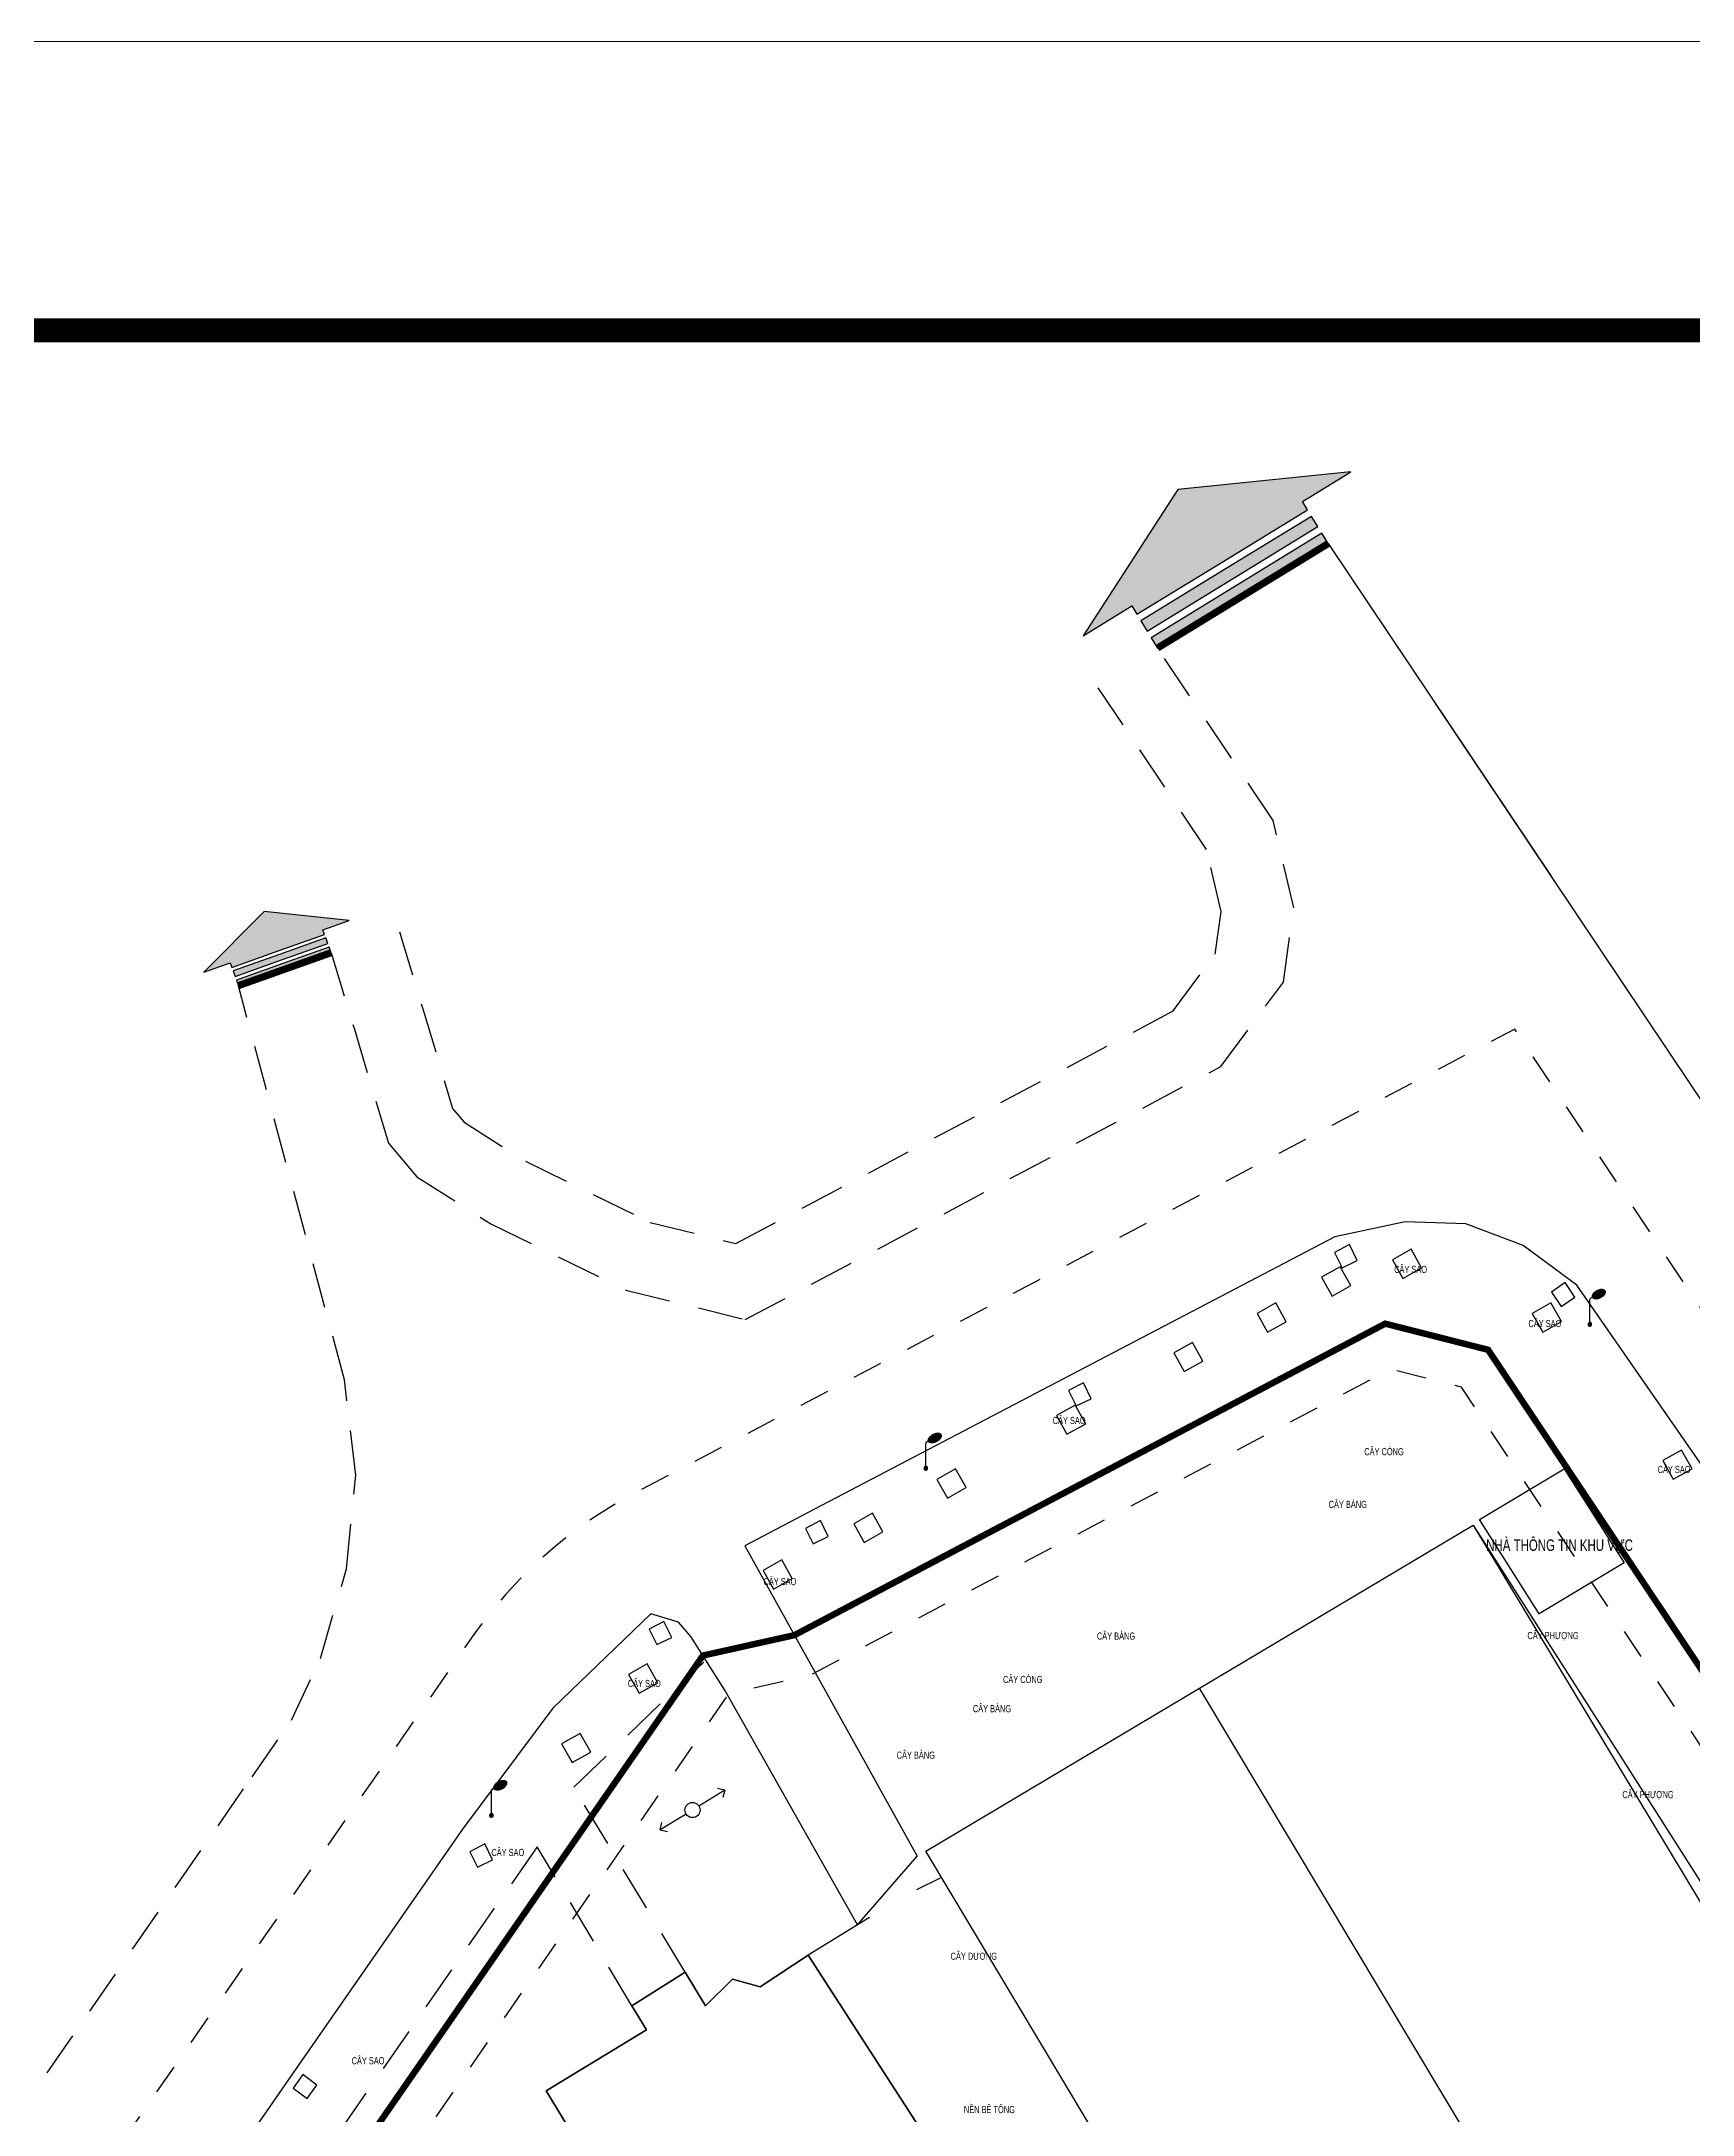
# Model space of a CAD drawing. Header units: millimetres. Extents: x 100 to 288, y -65 to 177.
# Drawn here: x 136.53 to 142.03, y 169.94 to 176.85 of the extents above; entities that cross this region are included whole.
import ezdxf

# ---------------------------------------------------------------- set-up
doc = ezdxf.new("R2010")
doc.units = ezdxf.units.MM
doc.header["$LTSCALE"] = 0.3
doc.header["$MEASUREMENT"] = 0
for name, pattern in [('DASHDOTX2', [2, 1, -0.5, 0, -0.5]), ('DASHED2', [0.375, 0.25, -0.125]), ('HIDDEN', [0.375, 0.25, -0.125])]:
    doc.linetypes.add(name, pattern=pattern)
doc.layers.get('0').update_dxf_attribs({"linetype": 'CONTINUOUS', "lineweight": 13})
doc.layers.get('DEFPOINTS').update_dxf_attribs({"linetype": 'CONTINUOUS', "lineweight": 13})
for name, color, linetype in [('HATCH1', 8, 'CONTINUOUS'), ('KT', 8, 'CONTINUOUS'), ('Ky hieu', 7, 'CONTINUOUS'), ('LAYER 1', 1, 'CONTINUOUS'), ('LAYER7', 7, 'CONTINUOUS'), ('THAY', 4, 'CONTINUOUS')]:
    doc.layers.add(name, color=color, linetype=linetype)
doc.styles.add('DIM', font='VAVON.TTF')
doc.linetypes.add('FENCELINE2', pattern='A,0.25,-0.1,[132,ltypeshp.shx,S=0.1,R=0,X=-0.1,Y=0],-0.1,1', length=1.45)

# ---------------------------------------------------------------- blocks, each defined once
blk = doc.blocks.new('Cot den')
at = {"layer": 'Ky hieu', "color": 5, "linetype": 'Continuous'}
for p, q in [((474185.96, 1112245.03), (474185.99, 1112245.09)), ((474185.96, 1112242.67), (474185.96, 1112245.03)), ((474185.99, 1112245.09), (474186.05, 1112245.17)), ((474186.05, 1112245.17), (474186.13, 1112245.23)), ((474186.13, 1112245.23), (474186.19, 1112245.25))]:
    blk.add_line(p, q, dxfattribs=at)
mesh = blk.add_polyface(dxfattribs=at)
corners = [(474186.29, 1112245.16), (474186.24, 1112245.2), (474186.32, 1112245.15), (474186.22, 1112245.22), (474186.39, 1112245.12), (474186.2, 1112245.25), (474186.43, 1112245.12), (474186.19, 1112245.29), (474186.49, 1112245.1), (474186.18, 1112245.32), (474186.53, 1112245.11), (474186.19, 1112245.36), (474186.6, 1112245.11), (474186.19, 1112245.39), (474186.63, 1112245.11), (474186.2, 1112245.43), (474186.71, 1112245.12), (474186.22, 1112245.48), (474186.77, 1112245.14), (474186.25, 1112245.53), (474186.84, 1112245.16), (474186.27, 1112245.57), (474186.9, 1112245.18), (474186.31, 1112245.62), (474186.97, 1112245.21), (474186.34, 1112245.65), (474187.02, 1112245.24), (474186.4, 1112245.7), (474187.09, 1112245.27), (474186.43, 1112245.73), (474187.12, 1112245.3), (474186.5, 1112245.78), (474187.2, 1112245.35), (474186.54, 1112245.8), (474187.23, 1112245.38), (474186.61, 1112245.84), (474187.28, 1112245.42), (474186.66, 1112245.87), (474187.31, 1112245.46), (474186.73, 1112245.9), (474187.35, 1112245.51), (474186.79, 1112245.92), (474187.38, 1112245.55), (474186.85, 1112245.94), (474187.4, 1112245.6), (474186.92, 1112245.96), (474187.42, 1112245.64), (474186.99, 1112245.97), (474187.44, 1112245.69), (474187.03, 1112245.97), (474187.44, 1112245.72), (474187.1, 1112245.97), (474187.44, 1112245.76), (474187.13, 1112245.97), (474187.43, 1112245.79), (474187.42, 1112245.82), (474187.2, 1112245.96), (474187.42, 1112245.82), (474187.4, 1112245.85), (474187.24, 1112245.96), (474187.38, 1112245.88), (474187.3, 1112245.93), (474187.33, 1112245.92)]
mesh.append_faces([[corners[k] for k in face] for face in [(0, 0, 2, 1), (1, 2, 4, 3), (3, 4, 6, 5), (5, 6, 8, 7), (7, 8, 10, 9), (9, 10, 12, 11), (11, 12, 14, 13), (13, 14, 16, 15), (15, 16, 18, 17), (17, 18, 20, 19), (19, 20, 22, 21), (21, 22, 24, 23), (23, 24, 26, 25), (25, 26, 28, 27), (27, 28, 30, 29), (29, 30, 32, 31), (31, 32, 34, 33), (33, 34, 36, 35), (35, 36, 38, 37), (37, 38, 40, 39), (39, 40, 42, 41), (41, 42, 44, 43), (43, 44, 46, 45), (45, 46, 48, 47), (47, 48, 50, 49), (49, 50, 52, 51), (51, 52, 54, 53), (53, 54, 57, 56), (56, 55, 58, 59), (59, 58, 60, 61), (61, 60, 62, 62)]], dxfattribs={"vtx0": -1, "vtx2": -1, "color": 5})
mesh = blk.add_polyface(dxfattribs=at)
corners = [(474185.87, 1112242.53), (474185.86, 1112242.54), (474185.9, 1112242.51), (474185.85, 1112242.55), (474185.91, 1112242.51), (474185.83, 1112242.57), (474185.93, 1112242.5), (474185.82, 1112242.58), (474185.94, 1112242.5), (474185.82, 1112242.59), (474185.96, 1112242.5), (474185.81, 1112242.61), (474185.98, 1112242.5), (474185.8, 1112242.62), (474186, 1112242.5), (474185.8, 1112242.64), (474186.01, 1112242.51), (474185.8, 1112242.66), (474186.03, 1112242.51), (474185.8, 1112242.67), (474186.04, 1112242.52), (474185.8, 1112242.67), (474186.06, 1112242.53), (474185.8, 1112242.69), (474186.06, 1112242.54), (474185.8, 1112242.7), (474186.08, 1112242.55), (474185.81, 1112242.72), (474186.09, 1112242.56), (474185.81, 1112242.73), (474186.11, 1112242.58), (474185.82, 1112242.75), (474186.11, 1112242.58), (474185.82, 1112242.76), (474186.12, 1112242.61), (474185.84, 1112242.78), (474186.12, 1112242.62), (474185.85, 1112242.79), (474186.13, 1112242.64), (474185.86, 1112242.8), (474186.13, 1112242.65), (474185.87, 1112242.81), (474186.13, 1112242.67), (474185.89, 1112242.82), (474186.13, 1112242.68), (474185.9, 1112242.83), (474186.13, 1112242.7), (474185.92, 1112242.83), (474186.13, 1112242.72), (474185.93, 1112242.84), (474186.12, 1112242.73), (474185.95, 1112242.84), (474186.11, 1112242.75), (474185.96, 1112242.84), (474186.11, 1112242.76), (474185.99, 1112242.84), (474186.1, 1112242.77), (474186, 1112242.84), (474186.08, 1112242.79), (474186.02, 1112242.83), (474186.07, 1112242.8), (474186.03, 1112242.83), (474186.06, 1112242.81)]
mesh.append_faces([[corners[k] for k in face] for face in [(0, 0, 2, 1), (1, 2, 4, 3), (3, 4, 6, 5), (5, 6, 8, 7), (7, 8, 10, 9), (9, 10, 12, 11), (11, 12, 14, 13), (13, 14, 16, 15), (15, 16, 18, 17), (17, 18, 20, 19), (21, 20, 22, 23), (23, 22, 24, 25), (25, 24, 26, 27), (27, 26, 28, 29), (29, 28, 30, 31), (31, 30, 32, 33), (33, 32, 34, 35), (35, 34, 36, 37), (37, 36, 38, 39), (39, 38, 40, 41), (41, 40, 42, 43), (43, 42, 44, 45), (45, 44, 46, 47), (47, 46, 48, 49), (49, 48, 50, 51), (51, 50, 52, 53), (53, 52, 54, 55), (55, 54, 56, 57), (57, 56, 58, 59), (59, 58, 60, 61), (61, 60, 62, 62)]], dxfattribs={"vtx0": -1, "vtx2": -1, "color": 5})
blk = doc.blocks.new('CDHT')
at = {"layer": 'Ky hieu', "color": 5, "ltscale": 0.001}
for p, q in [((474181.87, 1112250.57), (474182.5, 1112251.2)), ((474190.87, 1112250.57), (474190.23, 1112251.2)), ((474181.87, 1112250.57), (474185.47, 1112250.57)), ((474181.87, 1112250.57), (474182.5, 1112249.93)), ((474187.27, 1112250.57), (474190.87, 1112250.57)), ((474190.87, 1112250.57), (474190.23, 1112249.93))]:
    blk.add_line(p, q, dxfattribs=at)
blk.add_circle((474186.37, 1112250.57), 0.9, dxfattribs=at)
blk = doc.blocks.new('MUITEN')
h = blk.add_hatch(color=256)
h.paths.add_polyline_path([(0, 8.71), (-10.98, 3.45), (-7, 3.45), (-7, 2.77), (0, 2.77), (7, 2.77), (7, 3.45), (10.98, 3.45)])
h.paths.add_polyline_path([(0, 2.23), (-7, 2.23), (-7, 1.39), (0, 1.39), (7, 1.39), (7, 2.23)])
h.paths.add_polyline_path([(0, 0), (7, 0), (7, 0.85), (0, 0.85), (-7, 0.85), (-7, 0)])
blk.add_line((-7, 0), (7, 0))
for points in [[(0, 8.71), (-10.98, 3.45), (-7, 3.45), (-7, 2.77), (0, 2.77), (7, 2.77), (7, 3.45), (10.98, 3.45)], [(0, 8.71), (-10.98, 3.45), (-7, 3.45), (-7, 2.77), (0, 2.77), (7, 2.77), (7, 3.45), (10.98, 3.45)], [(7, 2.23), (0, 2.23), (-7, 2.23), (-7, 1.39), (0, 1.39), (7, 1.39)], [(7, 2.23), (0, 2.23), (-7, 2.23), (-7, 1.39), (0, 1.39), (7, 1.39)], [(7, 0.85), (0, 0.85), (-7, 0.85), (-7, 0), (0, 0), (7, 0)], [(7, 0.85), (0, 0.85), (-7, 0.85), (-7, 0), (0, 0), (7, 0)]]:
    blk.add_lwpolyline(points, close=True)

msp = doc.modelspace()

# ---------------------------------------------------------------- linework, layer by layer
at = {"layer": 'DEFPOINTS', "linetype": 'Continuous', "ltscale": 0.08}
msp.add_lwpolyline([(119.74885, 147.14536), (161.74885, 147.14536), (161.74885, 176.84536), (119.74885, 176.84536)], close=True, dxfattribs=at)
at = {"layer": 'HATCH1', "lineweight": 35, "const_width": 0.02381}
for points in [[(140.25035, 174.82465), (140.81883, 175.17269)], [(137.49682, 173.80972), (137.18791, 173.69988)]]:
    msp.add_lwpolyline(points, dxfattribs=at)
at = {"layer": 'HATCH1'}
for points in [[(140.81883, 175.17269), (141.56144, 174.06433)], [(141.17623, 174.63927), (142.18154, 173.1388), (145.32347, 168.43272), (147.08014, 165.8051), (147.26233, 165.54385)], [(143.85829, 169.42258), (143.30856, 170.24718), (142.75977, 171.06912), (142.21894, 171.87883), (141.64771, 172.70209), (141.46814, 172.83404), (141.27716, 172.90681), (141.07555, 172.9132), (140.8409, 172.86355), (139.96011, 172.40234), (139.08418, 171.94342), (138.87534, 171.8336), (139.44969, 170.80057)], [(139.25064, 170.57122), (138.80853, 171.35309), (138.69553, 171.53204), (138.65431, 171.5801), (138.56249, 171.60768), (138.23604, 171.2934), (137.93416, 170.89028), (137.36253, 170.06753), (136.90804, 169.41094)]]:
    msp.add_lwpolyline(points, dxfattribs=at)
at = {"layer": 'HATCH1', "ltscale": 5}
for points in [[(140.81883, 175.17269), (141.56144, 174.06433)], [(141.17623, 174.63927), (142.18154, 173.1388), (145.32347, 168.43272), (147.08014, 165.8051), (147.26233, 165.54385)], [(143.85829, 169.42258), (143.30856, 170.24718), (142.75977, 171.06912), (142.21894, 171.87883), (141.64771, 172.70209), (141.46814, 172.83404), (141.27716, 172.90681), (141.07555, 172.9132), (140.8409, 172.86355), (139.96011, 172.40234), (139.08418, 171.94342), (138.87534, 171.8336), (139.44969, 170.80057)], [(139.04062, 171.53631), (141.00891, 172.57397), (141.35166, 172.48693), (145.62341, 166.08269), (142.68374, 164.44087), (142.68374, 164.44087), (142.68374, 164.44087)], [(139.25064, 170.57122), (138.80853, 171.35309), (138.69553, 171.53204), (138.65431, 171.5801), (138.56249, 171.60768), (138.23604, 171.2934), (137.93416, 170.89028), (137.36253, 170.06753), (136.90804, 169.41094)], [(139.25064, 170.57122), (139.44969, 170.80057)]]:
    msp.add_lwpolyline(points, dxfattribs=at)
at = {"layer": 'HATCH1', "linetype": 'HIDDEN', "ltscale": 2}
for points in [[(137.49682, 173.80972), (137.5744, 173.55462), (137.68759, 173.1749), (137.78239, 173.06305), (138.02848, 172.90707), (138.47852, 172.68591), (138.87695, 172.58789), (140.46166, 173.43086), (140.6697, 173.71198), (140.70406, 173.95882), (140.63556, 174.24971), (140.25035, 174.82465)], [(137.49682, 173.80972), (137.5744, 173.55462), (137.68759, 173.1749), (137.78239, 173.06305), (138.02848, 172.90707), (138.47852, 172.68591), (138.87695, 172.58789), (140.46166, 173.43086), (140.6697, 173.71198), (140.70406, 173.95882), (140.63556, 174.24971), (140.25035, 174.82465)], [(137.72462, 173.879), (137.80239, 173.62326), (137.9015, 173.29077), (137.94053, 173.24471), (138.14506, 173.11507), (138.56041, 172.91096), (138.84547, 172.84083), (140.30231, 173.61578), (140.44224, 173.80487), (140.4621, 173.94757), (140.4137, 174.15308), (140.05255, 174.69212)], [(137.72462, 173.879), (137.80239, 173.62326), (137.9015, 173.29077), (137.94053, 173.24471), (138.14506, 173.11507), (138.56041, 172.91096), (138.84547, 172.84083), (140.30231, 173.61578), (140.44224, 173.80487), (140.4621, 173.94757), (140.4137, 174.15308), (140.05255, 174.69212)], [(128.53571, 166.14788), (129.16091, 164.80108), (129.3289, 164.55717), (129.62919, 164.35832), (129.97938, 164.28545), (130.31025, 164.33889), (131.77366, 165.49718), (135.33603, 168.37482), (135.50551, 168.57236), (135.69733, 168.84515), (137.23335, 171.06462), (137.36542, 171.25258), (137.46111, 171.45876), (137.54817, 171.75714), (137.57883, 172.0689), (137.54127, 172.38695), (137.18791, 173.69988)], [(128.53571, 166.14788), (129.16091, 164.80108), (129.3289, 164.55717), (129.62919, 164.35832), (129.97938, 164.28545), (130.31025, 164.33889), (131.77366, 165.49718), (135.33603, 168.37482), (135.50551, 168.57236), (135.69733, 168.84515), (137.23335, 171.06462), (137.36542, 171.25258), (137.46111, 171.45876), (137.54817, 171.75714), (137.57883, 172.0689), (137.54127, 172.38695), (137.18791, 173.69988)]]:
    msp.add_lwpolyline(points, dxfattribs=at)
at = {"layer": 'HATCH1'}
for points, elevation in [([(140.86514, 172.7603), (140.91507, 172.78426), (140.8894, 172.83752), (140.83957, 172.81143)], -0.0021), ([(141.06776, 172.7249), (141.13, 172.75996), (141.09494, 172.82219), (141.0327, 172.78714)], 0), ([(140.83186, 172.6661), (140.89409, 172.70115), (140.85903, 172.76339), (140.7968, 172.72833)], 0), ([(140.61714, 172.54554), (140.67937, 172.5806), (140.64431, 172.64284), (140.58208, 172.60778)], 0), ([(141.5337, 172.54608), (141.59593, 172.58114), (141.56087, 172.64337), (141.49864, 172.60831)], 0), ([(140.3394, 172.41408), (140.40164, 172.44913), (140.36658, 172.51137), (140.30434, 172.47631)], 0), ([(141.96879, 172.05557), (142.03102, 172.09063), (141.99597, 172.15286), (141.93373, 172.11781)], 0)]:
    msp.add_lwpolyline(points, close=True, dxfattribs=dict(at, elevation=elevation))
for points in [[(141.59493, 172.6316), (141.64108, 172.66221), (141.60831, 172.71143), (141.56255, 172.67871)], [(139.97929, 172.29971), (140.02922, 172.32367), (140.00356, 172.37694), (139.95372, 172.35084)], [(139.94865, 172.20551), (140.01089, 172.24056), (139.97583, 172.3028), (139.9136, 172.26774)], [(139.55037, 171.99291), (139.6126, 172.02797), (139.57755, 172.0902), (139.51531, 172.05514)], [(139.10336, 171.8408), (139.15329, 171.86475), (139.12762, 171.91802), (139.07779, 171.89193)], [(139.2732, 171.84496), (139.33544, 171.88002), (139.30038, 171.94226), (139.23815, 171.9072)], [(138.97118, 171.68983), (139.03342, 171.72488), (138.99836, 171.78712), (138.93613, 171.75206)], [(138.58167, 171.50506), (138.63159, 171.52901), (138.60593, 171.58228), (138.55609, 171.55619)], [(138.52321, 171.34294), (138.58544, 171.378), (138.55038, 171.44023), (138.48815, 171.40517)], [(138.29978, 171.11177), (138.36201, 171.14683), (138.32695, 171.20906), (138.26472, 171.174)], [(137.98473, 170.76381), (138.03466, 170.78777), (138.00899, 170.84104), (137.95916, 170.81494)], [(137.41656, 169.99333), (137.44969, 170.0377), (137.40226, 170.073), (137.3702, 170.02678)]]:
    msp.add_lwpolyline(points, close=True, dxfattribs=at)
at = {"layer": 'HATCH1', "linetype": 'Continuous', "ltscale": 0.7}
msp.add_lwpolyline([(141.32264, 171.92105), (141.60536, 172.09089), (141.80458, 171.77728), (141.52186, 171.60745)], close=True, dxfattribs=at)
at = {"layer": 'HATCH1', "ltscale": 5}
for points in [[(141.60536, 172.09089), (141.80458, 171.77728), (141.52186, 171.60745), (141.32264, 171.92105)], [(139.47854, 170.81671), (141.30198, 171.90277), (145.15331, 165.86078), (143.15278, 164.67489)], [(139.08671, 170.4703), (139.83334, 169.31345), (137.71578, 167.90592), (137.06429, 168.98076), (137.23546, 169.06508), (137.18231, 169.15251), (137.35126, 169.23896), (137.30204, 169.32169), (137.47892, 169.43792), (137.52654, 169.36044), (137.9964, 169.64262), (137.95658, 169.70692), (138.28605, 169.89984), (138.21383, 170.01885), (138.54743, 170.2213), (138.49894, 170.3017), (138.67611, 170.41336), (138.74453, 170.30104), (138.83428, 170.38985), (138.92611, 170.36511)]]:
    msp.add_lwpolyline(points, close=True, dxfattribs=at)
at = {"layer": 'HATCH1', "linetype": 'FENCELINE2'}
for points in [[(139.47854, 170.81671), (139.47854, 170.81671), (139.47854, 170.81671), (139.47854, 170.81671), (141.30198, 171.90277), (142.17047, 170.46125), (145.15331, 165.86078), (144.06461, 165.22191), (143.15278, 164.67489), (139.47854, 170.81671)], [(144.06461, 165.22191), (140.39026, 171.35974)], [(139.44883, 170.68882), (139.52742, 170.72789)], [(139.29118, 170.59618), (139.08671, 170.4703)]]:
    msp.add_lwpolyline(points, dxfattribs=at)
at = {"layer": 'HATCH1', "ltscale": 5}
msp.add_lwpolyline([(136.83523, 168.71646, -0.0422369), (136.87312, 168.78502), (138.73569, 171.46844)], format="xyb", dxfattribs=at)
at = {"layer": 'HATCH1', "linetype": 'DASHED2', "ltscale": 2}
for points in [[(138.67611, 170.41336), (138.30532, 171.02959), (138.73825, 171.44639)], [(138.49894, 170.3017), (138.18331, 170.8316), (137.55818, 169.93185), (137.10355, 169.27504), (136.71435, 168.71753)]]:
    msp.add_lwpolyline(points, dxfattribs=at)
at = {"layer": 'HATCH1', "linetype": 'Continuous', "ltscale": 0.7}
msp.add_lwpolyline([(137.71578, 167.90592), (139.83334, 169.31345), (139.08671, 170.4703), (138.92611, 170.36511), (138.83428, 170.38985), (138.74453, 170.30104), (138.67611, 170.41336), (138.49894, 170.3017), (138.54743, 170.2213), (138.21295, 170.01832), (138.28605, 169.89984), (137.95658, 169.70692), (137.9964, 169.64262), (137.52654, 169.36044), (137.47892, 169.43792), (137.30204, 169.32169), (137.35126, 169.23896), (137.18231, 169.15251), (137.23546, 169.06508), (137.06429, 168.98076), (137.71578, 167.90592)], dxfattribs=at)
at = {"layer": 'KT', "linetype": 'DASHDOTX2', "lineweight": -2, "ltscale": 0.0005, "flags": 128}
msp.add_lwpolyline([(146.55185, 165.89217), (141.44051, 173.55514), (138.50822, 172.00928, 0.1199755), (137.96703, 171.5302), (135.80479, 168.41503, -0.0751899), (135.23025, 167.8034), (129.23572, 163.06135), (136.47891, 150.65653), (143.62361, 154.82832), (140.16447, 160.79761), (147.18299, 164.71746), (147.07065, 164.95796), (146.58091, 165.84862), (146.55185, 165.89217)], format="xyb", dxfattribs=at)
at = {"layer": 'LAYER 1', "linetype": 'DASHED2', "lineweight": -2, "flags": 128}
msp.add_lwpolyline([(139.86823, 162.9695), (140.17178, 163.15094), (142.00246, 164.1742), (142.13289, 164.2591), (142.62517, 164.53913), (143.08104, 164.79843), (143.4873, 165.03926), (143.81669, 165.23452), (143.87589, 165.26961), (143.89492, 165.28095), (144.00642, 165.34322), (144.25432, 165.48168), (144.52317, 165.63183), (145.41878, 166.13203), (141.26328, 172.36198), (141.02697, 172.42199), (139.09033, 171.40102), (138.82131, 171.34115), (137.00305, 168.71491), (137.14334, 168.4826), (136.94625, 168.27621), (136.94476, 168.21451), (136.96678, 168.05057), (137.00098, 167.94507), (137.28473, 167.41384), (137.66013, 166.75907)], close=True, dxfattribs=at)
at = {"layer": 'LAYER7', "linetype": 'Continuous', "const_width": 0.08}
msp.add_lwpolyline([(160.74885, 175.88282), (121.54885, 175.88282), (121.54885, 148.10791), (160.74885, 148.10791)], close=True, dxfattribs=at)
at = {"layer": 'THAY', "linetype": 'DASHDOTX2', "lineweight": -2, "ltscale": 0.3, "const_width": 0.02143, "flags": 128}
msp.add_lwpolyline([(139.81753, 162.77277), (140.24329, 163.02725), (142.07636, 164.05185), (142.20724, 164.13704), (142.69581, 164.41495), (143.15278, 164.67489), (143.56015, 164.91637), (143.88954, 165.11163), (143.94888, 165.14681), (143.96633, 165.1572), (144.07607, 165.2185), (144.32398, 165.35695), (144.59283, 165.50711), (145.62341, 166.08269), (141.35166, 172.48693), (141.00891, 172.57397), (139.04062, 171.53631), (138.73569, 171.46844), (136.83296, 168.72021), (136.96458, 168.50226), (136.80477, 168.3349), (136.80167, 168.20668), (136.82691, 168.01878), (136.869, 167.88895), (137.15973, 167.34464), (137.53645, 166.68759), (139.81753, 162.77277)], dxfattribs=at)

# ---------------------------------------------------------------- block references
at = {"layer": 'HATCH1', "linetype": 'Continuous', "extrusion": (-5.25595e-07, 8.5849e-07, 1), "xscale": 0.04761182743200591, "yscale": 0.04761182744656423, "zscale": 0.04761182743139068, "rotation": 31.4763083464082}
msp.add_blockref('MUITEN', (140.53459, 174.99867, 0.00008), dxfattribs=at)
at = {"layer": 'HATCH1', "linetype": 'Continuous', "extrusion": (-3.3725e-07, 9.4843e-07, 1), "xscale": 0.02341845048269734, "yscale": 0.02341845047860757, "zscale": 0.02341845047555341, "rotation": 19.57474656242409}
msp.add_blockref('MUITEN', (137.34237, 173.7548, 0.00012), dxfattribs=at)
at = {"layer": 'HATCH1', "xscale": 0.03504980631987564, "yscale": 0.03504980634066435, "zscale": 0.03504980631806899}
for p in [(-16478.43547, -38811.31841), (-16480.64792, -38811.7978), (-16482.09533, -38812.95446)]:
    msp.add_blockref('Cot den', p, dxfattribs=at)
at = {"layer": 'HATCH1', "xscale": 0.02803984504339417, "yscale": 0.02803984505590051, "zscale": 0.02803984505445516, "rotation": 211.6577846773189}
msp.add_blockref('CDHT', (-4912.17906, 33695.94432), dxfattribs=at)

# ---------------------------------------------------------------- texts
at = {"layer": 'HATCH1', "style": 'DIM', "width": 0.75}
for s, height, p in [('CAÂY SAO', 0.02381, (141.03862, 172.74279, 0)), ('CAÂY SAO', 0.02381, (141.48603, 172.56257, 0)), ('CAÂY SAO', 0.02381, (139.90092, 172.23969)), ('CAÂY COØNG', 0.02381, (140.93905, 172.13564, 0)), ('CAÂY SAO', 0.02381, (141.91643, 172.07648, 0.00001)), ('CAÂY BAØNG', 0.02381, (140.82034, 171.96018)), ('NHAØ THOÂNG TIN KHU VÖÏC', 0.0380954, (141.34532, 171.81705)), ('CAÂY SAO', 0.02381, (138.93746, 171.703)), ('CAÂY BAØNG', 0.02381, (140.04841, 171.52138)), ('CAÂY PHÖÔÏNG', 0.0238096, (141.48257, 171.52314)), ('CAÂY SAO', 0.02381, (138.48549, 171.36353, -0.00008)), ('CAÂY COØNG', 0.02381, (139.73552, 171.37688, 0)), ('CAÂY BAØNG', 0.02381, (139.63507, 171.27951)), ('CAÂY BAØNG', 0.02381, (139.38113, 171.12464)), ('CAÂY PHÖÔÏNG', 0.0238096, (141.79904, 170.99331)), ('CAÂY SAO', 0.02381, (138.03078, 170.8006)), ('CAÂY DÖÔNG', 0.02381, (139.56095, 170.45489)), ('CAÂY SAO', 0.02381, (137.56512, 170.10668)), ('NEÀN BEÂ TOÂNG', 0.0238096, (139.60514, 169.94408))]:
    msp.add_text(s, height=height, dxfattribs=at).set_placement(p)

doc.saveas('drawing.dxf')
